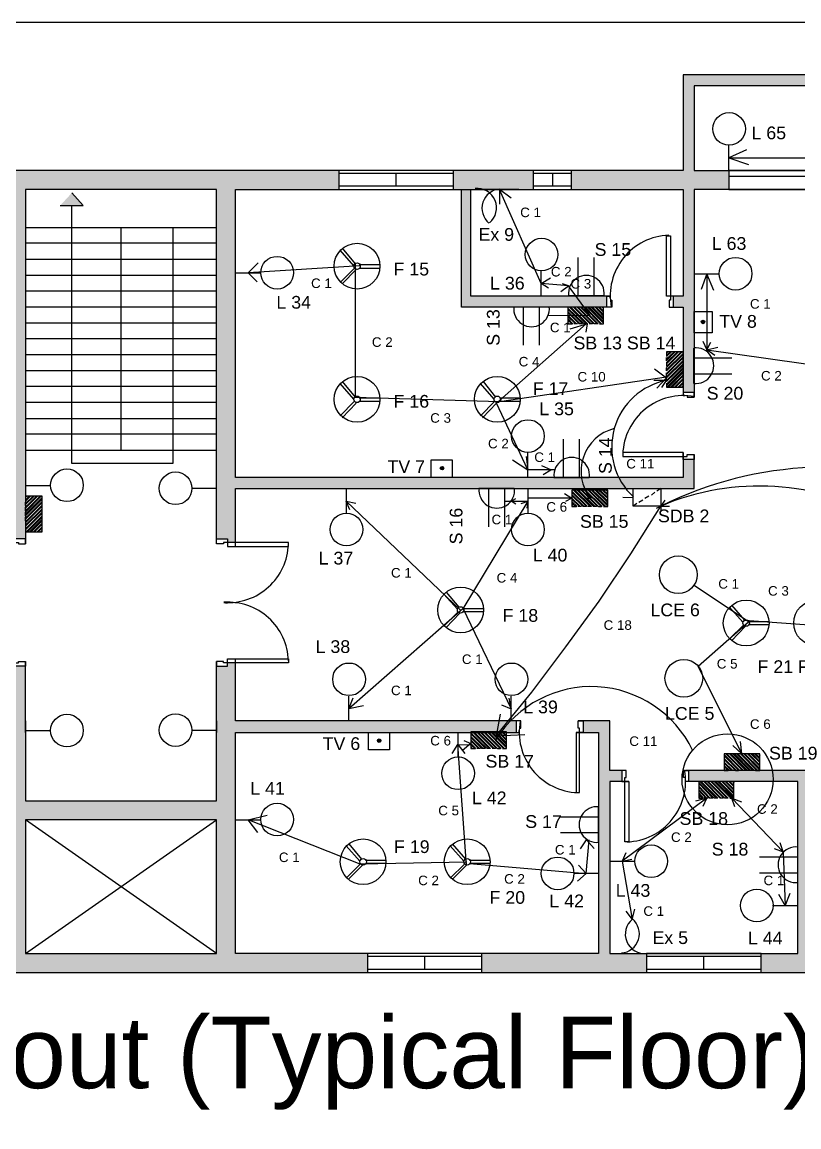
# Model space of a CAD drawing. Header units: inches. Extents: x 51 to 2153, y 246 to 1321.
# Drawn here: x 812 to 1299, y 627 to 1321 of the extents above; entities that cross this region are included whole.
import ezdxf

# ---------------------------------------------------------------- set-up
doc = ezdxf.new("R2010")
doc.units = ezdxf.units.IN
doc.header["$MEASUREMENT"] = 0
for name, color, linetype in [('PDF_0', 7, 'Continuous'), ('PDF_PDF_Geometry', 7, 'Continuous'), ('PDF_PDF_Solid Fills', 7, 'Continuous'), ('PDF_Text', 7, 'Continuous')]:
    doc.layers.add(name, color=color, linetype=linetype)
for name, color, linetype, true_color in [('PDF_conduit', 40, 'Continuous', 0xffbf00), ('PDF_door', 140, 'Continuous', 0x00bfff), ('PDF_hatch', 7, 'Continuous', 0xdf7fff), ('PDF_Layer1', 100, 'Continuous', 0x00ff3f), ('PDF_window', 180, 'Continuous', 0x3f00ff)]:
    doc.layers.add(name, color=color, linetype=linetype, true_color=true_color)
doc.styles.add('PDF Arial', font='arial.ttf')

msp = doc.modelspace()

# ---------------------------------------------------------------- hatches: boundary and pattern name
at = {"layer": 'PDF_hatch', "transparency": 33554559}
for points in [[(1425.66, 1008.93), (1425.66, 1142.19), (1430.72, 1142.19), (1430.72, 1149.14), (1425.66, 1149.14), (1425.66, 1216.09), (1508.71, 1216.09), (1508.71, 1228.09), (1425.66, 1228.09), (1425.66, 1288.09), (1226.72, 1288.09), (1226.72, 1228.09), (1156.61, 1228.09), (1156.61, 1216.09), (1226.72, 1216.09), (1226.72, 1149.14), (1220.72, 1149.14), (1220.72, 1142.19), (1226.72, 1142.19), (1226.72, 1088.51), (1233.67, 1088.51), (1233.67, 1216.09), (1255.46, 1216.09), (1255.46, 1228.09), (1233.67, 1228.09), (1233.67, 1281.14), (1418.72, 1281.14), (1418.72, 1228.09), (1399.45, 1228.09), (1399.45, 1216.09), (1418.72, 1216.09), (1418.72, 1008.93)], [(945.67, 994.41), (945.67, 1028.2), (1233.67, 1028.2), (1233.67, 1046.51), (1226.72, 1046.51), (1226.72, 1035.14), (945.67, 1035.14), (945.67, 1216.09), (1010.41, 1216.09), (1010.41, 1228.09), (736.94, 1228.09), (736.94, 1216.09), (801.67, 1216.09), (801.67, 1035.14), (520.62, 1035.14), (520.62, 1046.51), (513.68, 1046.51), (513.68, 1028.2), (801.67, 1028.2), (801.67, 994.41), (806.72, 994.41), (806.72, 996.62), (813.67, 996.62), (813.67, 1216.09), (933.67, 1216.09), (933.67, 996.62), (940.62, 996.62), (940.62, 994.41)], [(1132.61, 1228.09), (1082.41, 1228.09), (1082.41, 1216.09), (1087.46, 1216.09), (1087.46, 1142.19), (1178.72, 1142.19), (1178.72, 1149.14), (1093.46, 1149.14), (1093.46, 1216.09), (1132.61, 1216.09)], [(1180.61, 882.3), (1163.88, 882.3), (1163.88, 875.04), (1173.67, 875.04), (1173.67, 736.09), (1100.4, 736.09), (1100.4, 724.09), (1203.67, 724.09), (1203.67, 736.09), (1180.61, 736.09), (1180.61, 844.09), (1188.19, 844.09), (1188.19, 851.04), (1180.61, 851.04)], [(1305.66, 851.04), (1230.19, 851.04), (1230.19, 844.09), (1298.72, 844.09), (1298.72, 736.09), (1275.67, 736.09), (1275.67, 724.09), (1339.77, 724.09), (1339.77, 736.09), (1305.66, 736.09), (1305.66, 820.09), (1308.82, 820.09), (1308.82, 827.04), (1305.66, 827.04)]]:
    msp.add_hatch(color=256, dxfattribs=at).paths.add_polyline_path(points)
h = msp.add_hatch(color=256, dxfattribs=at)
h.paths.add_polyline_path([(801.67, 918.62), (801.67, 882.3), (625.78, 882.3), (625.78, 875.04), (801.67, 875.04), (801.67, 736.09), (719.25, 736.09), (719.25, 724.09), (1028.41, 724.09), (1028.41, 736.09), (945.67, 736.09), (945.67, 875.04), (1121.88, 875.04), (1121.88, 882.3), (945.67, 882.3), (945.67, 918.62), (940.62, 918.62), (940.62, 916.72), (933.67, 916.72), (933.67, 832.09), (813.67, 832.09), (813.67, 916.72), (806.72, 916.72), (806.72, 918.62)])
h.paths.add_polyline_path([(813.67, 736.09), (813.67, 820.09), (933.67, 820.09), (933.67, 736.09)], flags=0)
at = {"layer": 'PDF_PDF_Solid Fills', "transparency": 33554559}
for points in [[(1238.72, 1133.67), (1238.09, 1133.04), (1238.09, 1132.4), (1238.4, 1132.09), (1238.72, 1132.09), (1238.72, 1131.77), (1239.67, 1131.77), (1239.67, 1132.09), (1239.98, 1132.09), (1240.3, 1132.4), (1240.3, 1133.04), (1239.67, 1133.67)], [(1076.09, 1041.46), (1075.77, 1041.77), (1074.51, 1041.77), (1074.51, 1041.46), (1074.19, 1041.14), (1074.19, 1040.51), (1074.83, 1039.88), (1075.46, 1039.88), (1075.77, 1040.2), (1076.09, 1040.2), (1076.09, 1040.51), (1076.41, 1040.83), (1076.09, 1041.14)], [(1035.67, 870.93), (1035.35, 870.62), (1035.04, 870.62), (1034.72, 870.3), (1034.72, 869.36), (1035.35, 868.72), (1035.98, 868.72), (1036.3, 869.04), (1036.3, 869.36), (1036.62, 869.36), (1036.62, 869.99), (1036.3, 870.3), (1036.3, 870.62), (1035.98, 870.62)]]:
    msp.add_hatch(color=256, dxfattribs=at).paths.add_polyline_path(points)

# ---------------------------------------------------------------- linework, layer by layer
at = {"layer": 'PDF_0', "lineweight": 25}
for points in [[(51.05, 1321.24), (1700.71, 1321.24), (1703.55, 246), (54.21, 246)], [(1233.67, 1281.14), (1233.67, 1228.09), (1418.72, 1228.09), (1418.72, 1281.14)], [(813.67, 820.09), (813.67, 736.09), (933.67, 736.09), (933.67, 820.09)]]:
    msp.add_lwpolyline(points, close=True, dxfattribs=at)
for points in [[(328.63, 724.09), (813.67, 724.09), (933.67, 724.09), (1418.72, 724.09), (1418.72, 664.1), (1527.66, 664.1), (1527.66, 724.09), (1677.66, 724.09), (1677.66, 1228.09), (1665.66, 1228.09), (1665.66, 1288.09), (1581.66, 1288.09), (1581.66, 1228.09), (1425.66, 1228.09), (1425.66, 1288.09), (1226.72, 1288.09), (1226.72, 1228.09), (933.67, 1228.09), (813.67, 1228.09), (520.62, 1228.09)], [(933.67, 993.46), (933.67, 1216.09), (813.67, 1216.09), (813.67, 993.46)], [(1226.72, 1050.93), (1226.72, 1035.14), (945.67, 1035.14), (945.67, 1216.09), (1123.46, 1216.09), (1099.46, 1216.09)], [(1181.88, 1142.19), (1178.4, 1142.19), (1175.56, 1142.19), (1137.67, 1142.19), (1130.72, 1142.19), (1123.46, 1142.19), (1099.46, 1142.19), (1087.46, 1142.19), (1087.46, 1149.14), (1087.46, 1216.09)], [(1180.61, 1149.14), (1178.4, 1149.14), (1175.56, 1149.14), (1137.67, 1149.14), (1130.72, 1149.14), (1123.46, 1149.14), (1106.72, 1149.14), (1093.46, 1149.14), (1093.46, 1216.09)], [(1123.46, 1216.09), (1130.72, 1216.09), (1137.67, 1216.09), (1144.61, 1216.09), (1226.72, 1216.09), (1226.72, 1163.04), (1226.72, 1156.09), (1226.72, 1149.14), (1216.3, 1149.14)], [(1418.72, 1005.77), (1418.72, 1149.14), (1418.72, 1156.09), (1418.72, 1163.04), (1418.72, 1216.09), (1233.67, 1216.09), (1233.67, 1163.04), (1233.67, 1156.09), (1233.67, 1149.14), (1233.67, 1085.67)], [(835.46, 1205.98), (849.99, 1205.98), (842.72, 1213.88)], [(906.2, 1192.09), (906.2, 1043.98), (842.72, 1043.98), (842.72, 1205.98)], [(933.67, 1192.09), (813.67, 1192.09)], [(873.67, 1052.19), (873.67, 1192.09)], [(933.67, 1182.3), (813.67, 1182.3)], [(933.67, 1172.19), (813.67, 1172.19)], [(933.67, 1162.09), (813.67, 1162.09)], [(933.67, 1152.3), (813.67, 1152.3)], [(933.67, 1142.19), (813.67, 1142.19)], [(1217.88, 1142.19), (1226.72, 1142.19), (1226.72, 1086.62)], [(933.67, 1132.09), (813.67, 1132.09)], [(933.67, 1122.3), (813.67, 1122.3)], [(933.67, 1112.19), (813.67, 1112.19)], [(933.67, 1102.09), (813.67, 1102.09)], [(933.67, 1092.3), (813.67, 1092.3)], [(933.67, 1082.19), (813.67, 1082.19)], [(933.67, 1072.09), (813.67, 1072.09)], [(933.67, 1062.3), (813.67, 1062.3)], [(933.67, 1052.19), (813.67, 1052.19)], [(945.67, 991.88), (945.67, 1028.2), (1233.67, 1028.2), (1233.67, 1049.67)], [(945.67, 956.2), (945.67, 956.83)], [(813.67, 882.3), (813.67, 919.57)], [(933.67, 882.3), (933.67, 919.57)], [(1124.72, 882.3), (945.67, 882.3), (945.67, 921.14)], [(813.67, 875.04), (813.67, 882.3), (813.67, 870.3), (813.67, 832.09), (933.67, 832.09), (933.67, 870.3), (933.67, 882.3), (933.67, 875.04)], [(1191.04, 851.04), (1180.61, 851.04), (1180.61, 882.3), (1173.67, 882.3), (1160.72, 882.3)], [(1159.46, 875.04), (1173.67, 875.04), (1173.67, 844.09), (1173.67, 736.09), (945.67, 736.09), (945.67, 875.04), (1123.77, 875.04)], [(1227.67, 851.04), (1227.03, 851.04)], [(1311.98, 827.04), (1305.66, 827.04), (1305.66, 844.09), (1305.66, 851.04), (1228.3, 851.04)], [(1192.61, 844.09), (1192.3, 844.09), (1180.61, 844.09), (1180.61, 837.15), (1180.61, 736.09), (1298.72, 736.09), (1298.72, 796.09), (1298.72, 837.15), (1298.72, 844.09), (1228.3, 844.09)], [(1228.3, 844.09), (1228.3, 844.09)], [(813.67, 736.09), (933.67, 820.09)], [(933.67, 736.09), (813.67, 820.09)]]:
    msp.add_lwpolyline(points, dxfattribs=at)
for centre in [(1223.72, 974.04), (1227.19, 908.99)]:
    msp.add_circle(centre, 11.84, dxfattribs=at)
at = {"layer": 'PDF_0', "transparency": 33554559}
msp.add_solid([(842.72, 1213.88), (849.99, 1205.98), (835.46, 1205.98)], dxfattribs=at)
at = {"layer": 'PDF_conduit', "lineweight": 25}
for points in [[(1266.51, 1241.03), (1255.46, 1235.98), (1267.77, 1231.88)], [(1255.46, 1235.98), (1399.45, 1235.98), (1410.82, 1175.04), (1320.19, 1162.09), (1318.61, 1105.25), (1410.82, 1077.46), (1413.03, 1043.04)], [(1141.77, 1137.14), (1168.3, 1136.83), (1154.72, 1155.46), (1137.67, 1157.04), (1111.46, 1216.09)], [(1118.72, 1210.72), (1111.46, 1216.09), (1111.46, 1206.93)], [(959.25, 1157.98), (953.56, 1163.67), (959.88, 1169.98)], [(1023.67, 1168.09), (953.56, 1163.67)], [(1020.83, 1169.35), (1020.83, 1085.67), (1111.46, 1082.83), (1216.3, 1098.3)], [(1142.09, 1154.19), (1137.67, 1157.04), (1143.35, 1160.51)], [(1245.98, 1152.61), (1241.56, 1163.04), (1238.09, 1153.25)], [(1241.56, 1163.04), (1241.56, 1115.35), (1320.19, 1104.3)], [(1149.98, 1151.98), (1154.72, 1155.46), (1150.93, 1156.72)], [(1145.88, 1039.88), (1129.14, 1039.88), (1109.56, 1081.88), (1165.77, 1131.77)], [(1165.77, 1126.4), (1166.72, 1131.77), (1155.67, 1128.3)], [(1239.03, 1120.72), (1241.56, 1115.35), (1244.09, 1120.09)], [(1246.61, 1111.88), (1241.56, 1115.35), (1248.51, 1116.93)], [(1208.72, 1103.35), (1216.3, 1097.67), (1210.3, 1091.35)], [(1119.67, 1046.2), (1129.14, 1039.88), (1129.14, 1048.41)], [(1128.19, 1048.41), (1129.14, 1039.88)], [(1138.93, 1037.04), (1143.67, 1039.88), (1137.98, 1042.41)], [(1015.14, 1020.3), (1086.83, 951.78)], [(1017.35, 1014.93), (1015.14, 1020.3), (1021.14, 1019.04)], [(1114.62, 1020.3), (1129.14, 1020.3), (1088.4, 952.72), (1016.72, 889.88), (1019.56, 896.83)], [(1121.56, 1018.41), (1118.72, 1020.3), (1121.56, 1021.88)], [(1125.04, 1018.72), (1129.14, 1020.3), (1128.51, 1015.88)], [(1156.93, 1022.2), (1129.14, 1022.2)], [(1152.19, 1025.04), (1156.93, 1022.2), (1152.83, 1019.98)], [(1263.67, 861.46), (1236.19, 916.72), (1267.77, 944.51), (1233.67, 967.25)], [(1265.24, 945.46), (1308.82, 942.3), (1346.4, 967.25)], [(1088.4, 953.04), (1118.72, 889.88)], [(1112.72, 892.41), (1118.72, 889.88), (1117.46, 896.51)], [(1025.88, 891.78), (1016.72, 889.88), (1016.72, 895.25)], [(1089.04, 869.99), (1093.46, 868.09), (1088.09, 863.67)], [(1257.98, 866.83), (1263.67, 861.46), (1262.72, 869.36)], [(1081.77, 861.78), (1085.25, 867.46), (1089.67, 861.78)], [(1090.62, 791.67), (1085.25, 867.46), (1093.46, 867.15)], [(1241.56, 833.67), (1188.51, 794.2), (1194.82, 757.57)], [(1239.35, 828.62), (1241.56, 833.67), (1234.61, 831.78)], [(1257.35, 833.67), (1289.56, 799.88), (1290.82, 766.09)], [(1259.24, 828.3), (1257.35, 833.67), (1263.35, 831.46)], [(959.56, 812.2), (953.56, 820.09), (965.56, 822.94)], [(1090.93, 793.57), (1023.98, 792.3), (953.56, 820.09)], [(1092.51, 792.62), (1165.77, 786.3), (1167.67, 807.46)], [(1162.3, 801.78), (1166.09, 807.46), (1170.82, 802.09)], [(1283.88, 802.09), (1289.56, 799.88), (1287.67, 805.57)], [(1190.72, 799.25), (1188.51, 794.2), (1194.51, 795.46)], [(1160.4, 781.57), (1165.77, 786.3), (1161.04, 791.67)], [(1286.72, 773.36), (1290.82, 766.09), (1293.98, 773.99)], [(1190.72, 762.62), (1194.82, 757.57), (1196.4, 763.88)]]:
    msp.add_lwpolyline(points, dxfattribs=at)
at = {"layer": 'PDF_door', "lineweight": 25}
for points in [[(1218.82, 1187.04), (1218.82, 1149.14), (1216.3, 1149.14), (1216.3, 1187.04)], [(1217.88, 1142.19), (1220.72, 1142.19), (1220.72, 1149.14), (1218.82, 1149.14), (1218.82, 1146.61), (1217.88, 1146.61)], [(1188.82, 1048.41), (1226.72, 1048.41), (1226.72, 1050.93), (1188.82, 1050.93)], [(1233.67, 1049.67), (1233.67, 1046.51), (1226.72, 1046.51), (1226.72, 1048.41), (1229.24, 1048.41), (1229.24, 1049.67)], [(813.67, 993.46), (813.67, 996.62), (806.72, 996.62), (806.72, 994.41), (809.25, 994.41), (809.25, 993.46)], [(933.67, 993.46), (933.67, 996.62), (940.62, 996.62), (940.62, 994.41), (938.09, 994.41), (938.09, 993.46)], [(978.83, 994.41), (940.62, 994.41), (940.62, 991.88), (978.83, 991.88)], [(940.62, 956.51), (939.35, 956.51)], [(813.67, 919.57), (813.67, 916.72), (806.72, 916.72), (806.72, 918.62), (809.25, 918.62), (809.25, 919.57)], [(933.67, 919.57), (933.67, 916.72), (940.62, 916.72), (940.62, 918.62), (938.09, 918.62), (938.09, 919.57)], [(978.83, 918.62), (940.62, 918.62), (940.62, 921.14), (978.83, 921.14)], [(1160.72, 882.3), (1163.88, 882.3), (1163.88, 875.04), (1161.67, 875.04), (1161.67, 877.57), (1160.72, 877.57)], [(1161.67, 837.15), (1161.67, 875.04), (1159.46, 875.04), (1159.46, 837.15)], [(1191.04, 851.04), (1188.19, 851.04), (1188.19, 844.09), (1190.09, 844.09), (1190.09, 846.62), (1191.04, 846.62)], [(1190.09, 806.2), (1190.09, 844.09), (1192.61, 844.09), (1192.61, 806.2)]]:
    msp.add_lwpolyline(points, close=True, dxfattribs=at)
for points in [[(1180.93, 1146.61), (1181.88, 1146.61), (1181.88, 1142.19), (1178.72, 1142.19), (1178.72, 1149.14), (1180.61, 1149.14), (1180.61, 1147.88)], [(1229.24, 1086.62), (1229.24, 1085.67), (1233.67, 1085.67), (1233.67, 1088.51), (1226.72, 1088.51), (1226.72, 1086.62), (1227.98, 1086.62)], [(1123.77, 877.57), (1124.72, 877.57), (1124.72, 882.3), (1121.88, 882.3), (1121.88, 875.04), (1123.77, 875.04), (1123.77, 876.3)], [(1227.98, 846.62), (1227.03, 846.62), (1227.03, 851.04), (1230.19, 851.04), (1230.19, 844.09), (1228.3, 844.09), (1228.3, 845.36)]]:
    msp.add_lwpolyline(points, dxfattribs=at)
for centre, start, end in [((1218.98, 1149.3), 91.88417, 190.60723), ((1226.88, 1048.56), 79.39271, 178.11585), ((940.78, 994.56), 266.2318, 358.11601), ((940.78, 918.78), 1.88399, 93.7682), ((1161.82, 875.2), 169.39271, 268.11585), ((1190.25, 844.25), 271.88415, 10.60729)]:
    msp.add_arc(centre, 38.05, start, end, dxfattribs=at)
at = {"layer": 'PDF_Layer1', "lineweight": 25}
msp.add_lwpolyline([(1255.46, 1216.09), (1399.45, 1216.09), (1399.45, 1228.09), (1255.46, 1228.09)], close=True, dxfattribs=at)
msp.add_lwpolyline([(1327.45, 1224.3), (1255.46, 1224.3)], dxfattribs=at)
at = {"layer": 'PDF_PDF_Geometry', "lineweight": 25}
for points in [[(1255.46, 1228.09), (1255.46, 1243.88)], [(1019.88, 1168.09), (1011.35, 1177.88)], [(1012.62, 1179.14), (1020.83, 1169.35)], [(1160.72, 1149.46), (1160.72, 1173.46)], [(1170.82, 1149.46), (1170.82, 1173.46)], [(1020.2, 1166.51), (1011.35, 1157.67)], [(1035.98, 1168.72), (1023.35, 1168.72)], [(1035.98, 1166.51), (1023.35, 1166.51)], [(945.67, 1163.67), (961.46, 1163.67)], [(1021.46, 1165.88), (1012.62, 1156.72)], [(1137.67, 1149.14), (1137.67, 1164.93)], [(1233.67, 1163.04), (1249.46, 1163.04)], [(1154.72, 1149.46), (1176.82, 1149.46)], [(1142.4, 1142.19), (1120.3, 1142.19)], [(1126.3, 1142.19), (1126.3, 1118.19)], [(1136.4, 1142.19), (1136.4, 1118.19)], [(1156.3, 1142.19), (1166.72, 1131.77), (1164.51, 1131.77), (1154.4, 1141.56)], [(1174.3, 1131.77), (1176.82, 1131.77), (1176.82, 1142.19), (1154.4, 1142.19), (1154.4, 1131.77), (1157.25, 1131.77)], [(1154.4, 1140.93), (1163.56, 1131.77), (1161.35, 1131.77), (1154.4, 1138.72)], [(1154.4, 1139.35), (1161.98, 1131.77)], [(1155.35, 1142.19), (1165.77, 1131.77)], [(1157.88, 1142.19), (1168.3, 1131.77)], [(1158.51, 1142.19), (1168.93, 1131.77)], [(1160.09, 1142.19), (1170.51, 1131.77)], [(1162.93, 1142.19), (1173.35, 1131.77), (1171.14, 1131.77), (1160.72, 1142.19)], [(1162.3, 1142.19), (1172.72, 1131.77)], [(1164.51, 1142.19), (1174.93, 1131.77)], [(1165.46, 1142.19), (1175.56, 1131.77)], [(1166.72, 1142.19), (1176.82, 1132.09)], [(1167.67, 1142.19), (1176.82, 1133.04)], [(1168.93, 1142.19), (1176.82, 1134.3)], [(1169.88, 1142.19), (1176.82, 1135.25)], [(1171.46, 1142.19), (1176.82, 1136.51)], [(1172.09, 1142.19), (1176.82, 1137.46)], [(1173.67, 1142.19), (1176.82, 1139.04)], [(1174.3, 1142.19), (1176.82, 1139.67)], [(1175.88, 1142.19), (1176.82, 1141.25)], [(1176.51, 1142.19), (1176.82, 1141.88)], [(1154.4, 1137.14), (1159.77, 1131.77)], [(1154.4, 1136.19), (1159.14, 1131.77)], [(1154.4, 1134.93), (1157.56, 1131.77)], [(1154.4, 1133.98), (1156.93, 1131.77)], [(1154.4, 1132.4), (1155.35, 1131.77)], [(1154.4, 1131.77), (1154.4, 1131.77)], [(1160.4, 1131.77), (1158.19, 1131.77)], [(1169.88, 1131.77), (1167.67, 1131.77)], [(1226.09, 1114.09), (1216.3, 1104.3)], [(1223.88, 1114.09), (1216.3, 1106.51)], [(1221.67, 1114.09), (1216.3, 1108.72)], [(1219.46, 1114.09), (1216.3, 1111.25)], [(1217.25, 1114.09), (1216.3, 1113.46)], [(1225.46, 1114.09), (1216.3, 1104.93)], [(1223.25, 1114.09), (1216.3, 1107.46), (1216.3, 1105.25)], [(1221.03, 1114.09), (1216.3, 1109.67)], [(1218.51, 1114.09), (1216.3, 1111.88)], [(1216.3, 1114.09), (1216.3, 1114.09)], [(1216.3, 1094.51), (1216.3, 1091.98), (1226.72, 1091.98), (1226.72, 1114.09), (1216.3, 1114.09), (1216.3, 1111.56)], [(1226.72, 1113.14), (1216.3, 1102.72)], [(1226.72, 1112.51), (1216.3, 1102.09), (1216.3, 1103.98)], [(1226.72, 1110.93), (1216.3, 1100.51)], [(1216.3, 1108.4), (1216.3, 1110.62)], [(1233.35, 1116.3), (1233.35, 1094.19)], [(1226.72, 1110.3), (1216.3, 1099.88)], [(1226.72, 1108.72), (1216.3, 1098.3)], [(1226.72, 1105.56), (1216.3, 1095.46), (1216.3, 1097.67), (1226.72, 1108.09)], [(1226.72, 1106.51), (1216.3, 1096.09)], [(1226.72, 1104.3), (1216.3, 1093.88)], [(1233.35, 1110.3), (1257.35, 1110.3)], [(1226.72, 1103.35), (1216.3, 1092.93)], [(1216.3, 1098.62), (1216.3, 1100.83)], [(1226.72, 1102.09), (1216.61, 1091.98)], [(1226.72, 1101.14), (1217.56, 1091.98)], [(1226.72, 1099.56), (1218.82, 1091.98)], [(1226.72, 1098.93), (1219.77, 1091.98)], [(1226.72, 1097.35), (1221.35, 1091.98)], [(1226.72, 1096.72), (1221.98, 1091.98)], [(1233.35, 1100.19), (1257.35, 1100.19)], [(1019.88, 1084.41), (1011.35, 1094.19)], [(1012.62, 1095.46), (1020.83, 1085.67)], [(1107.98, 1084.41), (1099.46, 1094.19)], [(1101.04, 1095.46), (1108.93, 1085.67)], [(1226.72, 1095.14), (1223.56, 1091.98)], [(1226.72, 1094.51), (1224.19, 1091.98)], [(1226.72, 1092.93), (1225.77, 1091.98)], [(1226.72, 1091.98), (1226.4, 1091.98)], [(1020.2, 1082.83), (1011.35, 1073.98)], [(1035.98, 1085.04), (1023.35, 1085.04)], [(1035.98, 1082.83), (1023.35, 1082.83)], [(1108.3, 1082.83), (1099.46, 1073.98)], [(1124.4, 1085.04), (1111.46, 1085.04)], [(1124.4, 1082.83), (1111.46, 1082.83)], [(1021.46, 1081.88), (1012.62, 1072.72)], [(1109.56, 1081.88), (1100.72, 1072.72)], [(1151.56, 1035.14), (1151.56, 1059.14)], [(1161.67, 1035.14), (1161.67, 1059.14)], [(1129.14, 1035.14), (1129.14, 1050.93)], [(1145.56, 1035.14), (1167.67, 1035.14)], [(813.67, 1030.09), (829.46, 1030.09)], [(933.67, 1028.2), (918.2, 1028.2)], [(1015.14, 1028.2), (1015.14, 1012.41)], [(1120.61, 1028.2), (1098.51, 1028.2)], [(1104.51, 1028.2), (1104.51, 1004.2)], [(1114.62, 1028.2), (1114.62, 1004.2)], [(1129.14, 1028.2), (1129.14, 1012.41)], [(1176.82, 1016.83), (1179.35, 1016.83), (1179.35, 1027.25), (1156.93, 1027.25), (1156.93, 1016.83), (1159.77, 1016.83)], [(1157.88, 1027.25), (1168.3, 1016.83)], [(1158.82, 1027.25), (1169.25, 1016.83), (1167.04, 1016.83)], [(1160.09, 1027.25), (1170.51, 1016.83)], [(1161.04, 1027.25), (1171.46, 1016.83)], [(1162.61, 1027.25), (1173.04, 1016.83)], [(1163.25, 1027.25), (1173.67, 1016.83), (1175.56, 1016.83)], [(1164.82, 1027.25), (1175.25, 1016.83)], [(1165.46, 1027.25), (1175.88, 1016.83)], [(1167.04, 1027.25), (1177.46, 1016.83)], [(1167.67, 1027.25), (1178.09, 1016.83)], [(1169.25, 1027.25), (1179.35, 1017.14)], [(1169.88, 1027.25), (1179.35, 1018.09)], [(1171.46, 1027.25), (1179.35, 1019.35)], [(1172.4, 1027.25), (1179.35, 1020.3)], [(1173.67, 1027.25), (1179.35, 1021.88)], [(1174.61, 1027.25), (1179.35, 1022.51)], [(1176.19, 1027.25), (1179.35, 1024.09)], [(1176.82, 1027.25), (1179.35, 1024.72)], [(1178.4, 1027.25), (1179.35, 1026.3)], [(1179.04, 1027.25), (1179.35, 1026.93)], [(1212.82, 1028.2), (1210.3, 1026.62)], [(824.09, 1021.56), (813.67, 1011.14), (813.67, 1013.35), (823.46, 1023.46)], [(821.25, 1023.46), (813.67, 1015.88)], [(819.04, 1023.46), (813.67, 1018.09)], [(816.83, 1023.46), (813.67, 1020.3)], [(814.62, 1023.46), (813.67, 1022.51)], [(822.83, 1023.46), (813.67, 1014.3), (813.67, 1016.51), (820.62, 1023.46)], [(818.41, 1023.46), (813.67, 1018.72)], [(815.88, 1023.46), (813.67, 1020.93)], [(813.67, 1023.46), (813.67, 1023.46)], [(813.67, 1003.56), (813.67, 1001.04), (824.09, 1001.04), (824.09, 1023.46), (813.67, 1023.46), (813.67, 1020.62)], [(824.09, 1022.51), (813.67, 1012.09)], [(1156.93, 1026.62), (1166.72, 1016.83)], [(1156.93, 1025.98), (1166.09, 1016.83), (1163.88, 1016.83), (1156.93, 1023.77)], [(1156.93, 1024.41), (1164.51, 1016.83)], [(1156.93, 1022.2), (1162.3, 1016.83)], [(1156.93, 1021.56), (1161.67, 1016.83)], [(1201.46, 1020.93), (1198.93, 1019.35)], [(1205.25, 1023.46), (1202.72, 1021.88)], [(1209.03, 1025.98), (1206.82, 1024.09)], [(824.09, 1019.98), (813.67, 1009.56)], [(813.67, 1017.46), (813.67, 1019.67)], [(824.09, 1019.35), (813.67, 1008.93)], [(824.09, 1017.77), (813.67, 1007.35)], [(824.09, 1017.14), (813.67, 1006.72), (813.67, 1004.83)], [(824.09, 1015.56), (813.67, 1005.14)], [(824.09, 1014.93), (813.67, 1004.51)], [(824.09, 1013.35), (813.67, 1002.93)], [(1156.93, 1019.98), (1160.09, 1016.83)], [(1156.93, 1019.04), (1159.14, 1016.83)], [(1156.93, 1017.77), (1157.88, 1016.83)], [(1156.93, 1016.83), (1156.93, 1016.83)], [(1162.93, 1016.83), (1160.72, 1016.83)], [(1172.4, 1016.83), (1170.19, 1016.83)], [(1197.67, 1018.72), (1195.46, 1017.14)], [(824.09, 1012.72), (813.67, 1002.3)], [(813.67, 1007.99), (813.67, 1010.2)], [(824.09, 1011.14), (813.99, 1001.04)], [(824.09, 1010.2), (814.94, 1001.04)], [(824.09, 1008.93), (816.2, 1001.04)], [(824.09, 1007.99), (817.15, 1001.04)], [(824.09, 1006.41), (818.72, 1001.04)], [(824.09, 1005.77), (819.36, 1001.04)], [(824.09, 1004.2), (820.94, 1001.04)], [(824.09, 1003.56), (821.57, 1001.04)], [(824.09, 1001.99), (823.15, 1001.04)], [(824.09, 1001.35), (823.78, 1001.04)], [(1084.93, 952.41), (1076.41, 961.88)], [(1077.98, 963.14), (1085.88, 953.67)], [(1101.35, 952.72), (1088.4, 952.72)], [(1264.3, 944.2), (1255.77, 953.67)], [(1257.03, 954.93), (1265.24, 945.46)], [(1085.25, 950.51), (1076.41, 941.67)], [(1086.51, 949.88), (1077.67, 940.72)], [(1101.35, 950.83), (1088.4, 950.83)], [(1280.4, 944.51), (1267.77, 944.51)], [(1264.61, 942.3), (1255.77, 933.78)], [(1265.88, 941.67), (1257.03, 932.51)], [(1280.4, 942.62), (1267.77, 942.62)], [(1016.72, 882.3), (1016.72, 897.78)], [(1118.72, 882.3), (1118.72, 897.78)], [(813.67, 876.3), (829.46, 876.3)], [(933.67, 876.3), (918.2, 876.3)], [(1085.25, 875.04), (1085.25, 859.57)], [(1095.35, 875.36), (1105.77, 864.93), (1103.56, 864.93), (1093.46, 874.72)], [(1113.35, 864.93), (1115.88, 864.93), (1115.88, 875.36), (1093.46, 875.36), (1093.46, 864.93), (1096.3, 864.93)], [(1094.4, 875.36), (1104.83, 864.93)], [(1096.93, 875.36), (1107.35, 864.93)], [(1097.56, 875.36), (1107.98, 864.93)], [(1099.14, 875.36), (1109.56, 864.93)], [(1099.77, 875.36), (1110.19, 864.93), (1112.09, 864.93)], [(1101.35, 875.36), (1111.77, 864.93)], [(1101.98, 875.36), (1112.4, 864.93)], [(1103.56, 875.36), (1113.98, 864.93)], [(1104.19, 875.36), (1114.62, 864.93)], [(1105.77, 875.36), (1115.88, 865.25)], [(1106.72, 875.36), (1115.88, 866.2)], [(1107.98, 875.36), (1115.88, 867.46)], [(1108.93, 875.36), (1115.88, 868.41)], [(1110.51, 875.36), (1115.88, 869.99)], [(1111.14, 875.36), (1115.88, 870.62)], [(1112.72, 875.36), (1115.88, 872.2)], [(1113.35, 875.36), (1115.88, 872.83)], [(1114.93, 875.36), (1115.88, 874.41)], [(1115.56, 875.36), (1115.88, 875.04)], [(1093.46, 874.09), (1102.62, 864.93), (1100.4, 864.93), (1093.46, 871.88)], [(1093.46, 872.51), (1101.04, 864.93)], [(1093.46, 870.3), (1098.83, 864.93)], [(1093.46, 869.67), (1098.19, 864.93)], [(1093.46, 868.09), (1096.62, 864.93)], [(1093.46, 867.15), (1095.98, 864.93)], [(1093.46, 865.88), (1094.4, 864.93)], [(1093.46, 864.93), (1093.46, 864.93)], [(1099.46, 864.93), (1097.25, 864.93)], [(1108.93, 864.93), (1106.72, 864.93)], [(1272.19, 851.04), (1275.03, 851.04), (1275.03, 861.46), (1252.61, 861.46), (1252.61, 851.04), (1255.14, 851.04)], [(1252.61, 861.15), (1262.4, 851.04)], [(1253.56, 861.46), (1263.98, 851.04)], [(1254.19, 861.46), (1264.61, 851.04)], [(1255.77, 861.46), (1266.19, 851.04)], [(1256.72, 861.46), (1267.14, 851.04)], [(1257.98, 861.46), (1268.4, 851.04)], [(1258.93, 861.46), (1269.35, 851.04)], [(1260.19, 861.46), (1270.61, 851.04)], [(1261.14, 861.46), (1271.56, 851.04)], [(1262.72, 861.46), (1273.14, 851.04)], [(1263.35, 861.46), (1273.77, 851.04)], [(1264.93, 861.46), (1275.03, 851.36)], [(1265.56, 861.46), (1275.03, 852.3)], [(1267.14, 861.46), (1275.03, 853.88)], [(1267.77, 861.46), (1275.03, 854.51)], [(1269.35, 861.46), (1275.03, 856.09)], [(1270.3, 861.46), (1275.03, 856.72)], [(1271.56, 861.46), (1275.03, 858.3)], [(1272.51, 861.46), (1275.03, 858.93)], [(1274.09, 861.46), (1275.03, 860.51)], [(1274.72, 861.46), (1275.03, 861.46)], [(1252.61, 860.2), (1261.77, 851.04)], [(1252.61, 858.62), (1260.19, 851.04)], [(1252.61, 857.99), (1259.56, 851.04), (1261.46, 851.04)], [(1252.61, 856.41), (1257.98, 851.04)], [(1252.61, 855.78), (1257.03, 851.04)], [(1252.61, 854.2), (1255.77, 851.04)], [(1252.61, 853.57), (1254.82, 851.04)], [(1252.61, 851.99), (1253.24, 851.04)], [(1252.61, 851.04), (1252.61, 851.04)], [(1258.3, 851.04), (1256.4, 851.04)], [(1264.93, 851.04), (1262.72, 851.04)], [(1268.09, 851.04), (1265.88, 851.04)], [(1271.24, 851.04), (1269.03, 851.04)], [(1238.09, 844.09), (1248.51, 833.67), (1246.3, 833.67), (1236.51, 843.46)], [(1256.09, 833.67), (1258.61, 833.67), (1258.61, 844.09), (1236.51, 844.09), (1236.51, 833.67), (1239.03, 833.67)], [(1236.51, 842.83), (1245.35, 833.67), (1243.14, 833.67), (1236.51, 840.62)], [(1236.51, 841.25), (1243.77, 833.67)], [(1237.14, 844.09), (1247.56, 833.67)], [(1239.67, 844.09), (1250.09, 833.67)], [(1240.3, 844.09), (1250.72, 833.67)], [(1241.88, 844.09), (1252.3, 833.67)], [(1244.72, 844.09), (1255.14, 833.67), (1252.93, 833.67), (1242.51, 844.09)], [(1244.09, 844.09), (1254.51, 833.67)], [(1246.3, 844.09), (1256.72, 833.67)], [(1247.24, 844.09), (1257.67, 833.67)], [(1248.51, 844.09), (1258.61, 833.99)], [(1249.46, 844.09), (1258.61, 834.94)], [(1251.03, 844.09), (1258.61, 836.51)], [(1251.67, 844.09), (1258.61, 837.15)], [(1253.24, 844.09), (1258.61, 838.72)], [(1253.88, 844.09), (1258.61, 839.36)], [(1255.46, 844.09), (1258.61, 840.93)], [(1256.09, 844.09), (1258.61, 841.57)], [(1257.67, 844.09), (1258.61, 843.15)], [(1258.3, 844.09), (1258.61, 843.78)], [(1236.51, 839.04), (1241.56, 833.67)], [(1236.51, 838.41), (1240.93, 833.67)], [(1236.51, 836.83), (1239.35, 833.67)], [(1236.51, 835.88), (1238.72, 833.67)], [(1236.51, 834.62), (1237.14, 833.67)], [(1236.51, 833.67), (1236.51, 833.67)], [(1242.19, 833.67), (1239.98, 833.67)], [(1251.67, 833.67), (1249.77, 833.67)], [(1173.67, 805.57), (1173.67, 827.99)], [(945.67, 820.09), (961.46, 820.09)], [(1173.67, 821.67), (1149.67, 821.67)], [(1173.67, 811.88), (1149.67, 811.88)], [(1023.67, 794.2), (1015.14, 803.67)], [(1016.72, 804.94), (1024.62, 795.46)], [(1089.04, 794.2), (1080.51, 803.67)], [(1081.77, 804.94), (1089.98, 795.46)], [(1298.72, 780.62), (1298.72, 802.72)], [(1023.98, 792.3), (1015.14, 783.46)], [(1025.25, 791.67), (1016.41, 782.51)], [(1039.77, 794.51), (1027.14, 794.51)], [(1039.77, 792.62), (1027.14, 792.62)], [(1089.35, 792.3), (1080.51, 783.46)], [(1090.62, 791.67), (1081.77, 782.51)], [(1105.14, 794.51), (1092.51, 794.51)], [(1105.14, 792.62), (1092.51, 792.62)], [(1180.61, 794.2), (1196.4, 794.2)], [(1298.72, 796.73), (1274.72, 796.73)], [(1173.67, 786.3), (1158.19, 786.3)], [(1298.72, 786.62), (1274.72, 786.62)], [(1298.72, 766.09), (1282.93, 766.09)]]:
    msp.add_lwpolyline(points, dxfattribs=at)
for points in [[(1245.03, 1126.09), (1233.67, 1126.09), (1233.67, 1137.46), (1233.67, 1139.35), (1245.03, 1139.35)], [(1068.51, 1035.14), (1068.51, 1046.2), (1080.19, 1046.2), (1081.77, 1046.2), (1081.77, 1035.14)], [(1195.46, 1028.2), (1212.82, 1028.2), (1212.82, 1017.14), (1195.46, 1017.14)], [(1029.04, 863.99), (1029.04, 875.04), (1040.41, 875.04), (1042.3, 875.04), (1042.3, 863.99)]]:
    msp.add_lwpolyline(points, close=True, dxfattribs=at)
for centre, radius in [((1255.61, 1254.14), 10.26), ((1021.93, 1167.93), 14.37), ((1137.83, 1175.19), 10.26), ((971.72, 1163.82), 10.26), ((1259.72, 1163.19), 10.26), ((1021.93, 1167.93), 2.05), ((1239.19, 1132.88), 1.11), ((1021.93, 1084.25), 14.37), ((1110.04, 1084.25), 14.37), ((1021.93, 1084.25), 2.05), ((1110.04, 1084.25), 2.05), ((1129.3, 1061.19), 10.26), ((1075.3, 1040.98), 1.11), ((839.72, 1030.25), 10.26), ((907.93, 1028.35), 10.26), ((1015.3, 1002.46), 10.26), ((1129.3, 1002.46), 10.26), ((1086.98, 951.93), 14.37), ((1266.35, 943.72), 14.37), ((1310.56, 943.72), 14.37), ((1086.98, 951.93), 2.05), ((1266.35, 943.72), 2.05), ((1016.88, 908.35), 10.26), ((1118.88, 908.35), 10.26), ((839.72, 876.14), 10.26), ((907.93, 876.46), 10.26), ((1035.83, 869.83), 1.11), ((1085.4, 849.3), 10.26), ((971.72, 820.25), 10.26), ((1025.72, 793.73), 14.37), ((1091.09, 793.73), 14.37), ((1206.67, 794.04), 10.26), ((1025.72, 793.73), 2.05), ((1091.09, 793.73), 2.05), ((1147.93, 786.46), 10.26), ((1272.98, 766.25), 10.26)]:
    msp.add_circle(centre, radius, dxfattribs=at)
for centre, radius, start, end in [((1097.4, 1204.56), 12.16, 309.14431, 96.33361), ((1112.56, 1204.25), 12.16, 94.14732, 229.77354), ((1165.93, 1150.88), 11.21, 353.12806, 186.87194), ((1131.51, 1141.09), 11.21, 173.12806, 6.87194), ((1234.77, 1105.4), 11.21, 263.1278, 96.8722), ((1156.77, 1036.56), 11.21, 353.12806, 186.87194), ((1109.72, 1027.09), 11.21, 173.12806, 6.87194), ((1172.56, 817.09), 11.21, 83.12806, 276.87194), ((1297.61, 791.83), 11.21, 83.12806, 276.87194), ((1187.09, 748.57), 12.16, 274.14732, 49.77354), ((1202.56, 748.25), 12.16, 129.14431, 276.33361)]:
    msp.add_arc(centre, radius, start, end, dxfattribs=at)
at = {"layer": 'PDF_window', "lineweight": 25}
for points in [[(1010.41, 1216.09), (1082.41, 1216.09), (1082.41, 1228.09), (1010.41, 1228.09)], [(1132.61, 1216.09), (1156.61, 1216.09), (1156.61, 1228.09), (1132.61, 1228.09)], [(1028.41, 724.09), (1100.4, 724.09), (1100.4, 736.09), (1028.41, 736.09)], [(1203.67, 724.09), (1275.67, 724.09), (1275.67, 736.09), (1203.67, 736.09)]]:
    msp.add_lwpolyline(points, close=True, dxfattribs=at)
for points in [[(1082.41, 1226.19), (1010.41, 1226.19)], [(1046.41, 1218.3), (1046.41, 1226.19)], [(1156.61, 1226.19), (1132.61, 1226.19)], [(1144.61, 1226.19), (1144.61, 1218.3)], [(1010.41, 1218.3), (1082.41, 1218.3)], [(1132.61, 1218.3), (1156.61, 1218.3)], [(1213.46, 1091.67), (1216.3, 1096.09), (1208.4, 1096.09)], [(1188.82, 1022.83), (1195.46, 1022.51), (1195.46, 1028.2)], [(1166.09, 1022.2), (1168.61, 1022.2), (1169.56, 1023.14)], [(1215.35, 1020.93), (1212.82, 1017.14), (1218.19, 1017.14)], [(1109.25, 872.83), (1131.67, 900.3), (1153.14, 928.72), (1173.98, 957.46), (1193.88, 987.14), (1212.82, 1017.14)], [(1209.98, 1015.88), (1212.82, 1017.14), (1212.82, 1013.67)], [(1111.77, 886.41), (1109.25, 872.83), (1127.25, 873.78)], [(1100.4, 734.2), (1028.41, 734.2)], [(1064.41, 726.31), (1064.41, 734.2)], [(1275.67, 734.2), (1203.67, 734.2)], [(1239.67, 726.31), (1239.67, 734.2)], [(1028.41, 726.31), (1100.4, 726.31)], [(1203.67, 726.31), (1275.67, 726.31)]]:
    msp.add_lwpolyline(points, dxfattribs=at)
msp.add_circle((1254.67, 845.51), 28.58, dxfattribs=at)
for centre, radius, start, end in [((1224.67, 1054.25), 42.79, 100.99178, 227.10934), ((1190.25, 1039.09), 27.63, 104.46345, 217.95216), ((1318.14, 802.85), 238.92, 68.85193, 116.08194), ((1274.56, 872.36), 157.42, 6.58077, 113.03281), ((1169.09, 833.2), 70.58, 25.74096, 148.13963)]:
    msp.add_arc(centre, radius, start, end, dxfattribs=at)

# ---------------------------------------------------------------- texts
at = {"layer": 'PDF_Text', "attachment_point": 7, "style": 'PDF Arial'}
for s, insert, char_height in [('L 65', (1269.67, 1247.53), 8), ('Ex 9', (1098.19, 1183.74), 8), ('S 15', (1171.14, 1174.27), 8), ('L 63', (1244.72, 1178.05), 8), ('F 15', (1044.83, 1161.95), 8), ('L 36', (1105.46, 1153.1), 8), ('L 34', (971.25, 1141.1), 8), ('TV 8', (1249.46, 1129.11), 8), ('SB 13 SB 14', (1157.88, 1115.53), 8.0004), ('F 17', (1132.3, 1086.93), 8), ('S 20', (1241.56, 1083.95), 8), ('F 16', (1044.83, 1078.9), 8), ('L 35', (1136.4, 1074.16), 8), ('TV 7', (1041.04, 1037.98), 8), ('SDB 2', (1210.93, 1006.9), 8), ('SB 15', (1161.98, 1003.43), 8), ('L 37', (997.77, 980.37), 8), ('L 40', (1132.3, 982.27), 8), ('F 18', (1113.35, 944.38), 8), ('LCE 6', (1206.19, 947.85), 8), ('L 38', (995.88, 924.79), 8), ('F 21 F 22', (1273.45, 912.3), 8), ('L 39', (1126.3, 886.9), 8), ('LCE 5', (1215.35, 882.8), 8), ('TV 6', (1000.3, 863.85), 8), ('SB 17', (1102.62, 852.8), 8), ('SB 19', (1280.72, 857.85), 8), ('L 41', (954.83, 835.88), 8), ('L 42', (1094.09, 829.88), 8), ('S 17', (1127.56, 814.9), 8), ('SB 18', (1224.51, 816.8), 8), ('F 19', (1045.14, 799.11), 8), ('S 18', (1244.72, 797.54), 8), ('L 43', (1184.4, 771.64), 8), ('F 20', (1105.14, 767.22), 8), ('L 42', (1142.72, 765.15), 8), ('Ex 5', (1207.46, 741.96), 8), ('L 44', (1267.45, 741.78), 8), ('Conduit Layout (Typical Floor)', (468.84, 637.93), 44.9767)]:
    msp.add_mtext(s, dxfattribs=dict(at, insert=insert, char_height=char_height))
at = {"layer": 'PDF_Text', "color": 41, "true_color": 0xf3ed51, "char_height": 6, "attachment_point": 7, "style": 'PDF Arial'}
for s, insert in [('C 1', (1124.4, 1198.62)), ('C 2', (1143.67, 1161.35)), ('C 1', (993.04, 1154.09)), ('C 3', (1155.98, 1153.77)), ('C 1', (1268.72, 1141.14)), ('C 1', (1143.04, 1126.3)), ('C 2', (1031.25, 1117.14)), ('C 4', (1123.46, 1104.83)), ('C 10', (1160.4, 1095.36)), ('C 2', (1275.67, 1095.99)), ('C 3', (1067.88, 1069.46)), ('C 2', (1104.19, 1053.36)), ('C 1', (1133.25, 1044.83)), ('C 11', (1191.04, 1040.72)), ('C 6', (1140.83, 1013.57)), ('C 1', (1106.4, 1005.67)), ('C 1', (1043.25, 972.2)), ('C 4', (1109.56, 969.04)), ('C 1', (1248.82, 965.25)), ('C 3', (1280.09, 960.83)), ('C 18', (1176.82, 939.36)), ('C 1', (1087.77, 917.88)), ('C 5', (1247.88, 915.04)), ('C 1', (1043.25, 898.31)), ('C 6', (1268.72, 877.15)), ('C 6', (1067.88, 866.73)), ('C 11', (1192.93, 866.41)), ('C 5', (1072.93, 822.83)), ('C 2', (1273.14, 823.78)), ('C 2', (1219.14, 806.1)), ('C 1', (972.83, 793.46)), ('C 1', (1146.19, 798.2)), ('C 2', (1060.3, 778.94)), ('C 2', (1114.3, 779.89)), ('C 1', (1277.24, 778.94)), ('C 1', (1201.77, 759.68))]:
    msp.add_mtext(s, dxfattribs=dict(at, insert=insert))
at = {"layer": 'PDF_Text', "char_height": 8, "attachment_point": 7, "rotation": 90, "style": 'PDF Arial'}
for s, insert in [('S 13', (1111.6, 1117.88)), ('S 14', (1182.01, 1037.35)), ('S 16', (1088.23, 993.14))]:
    msp.add_mtext(s, dxfattribs=dict(at, insert=insert))

doc.saveas('drawing.dxf')
